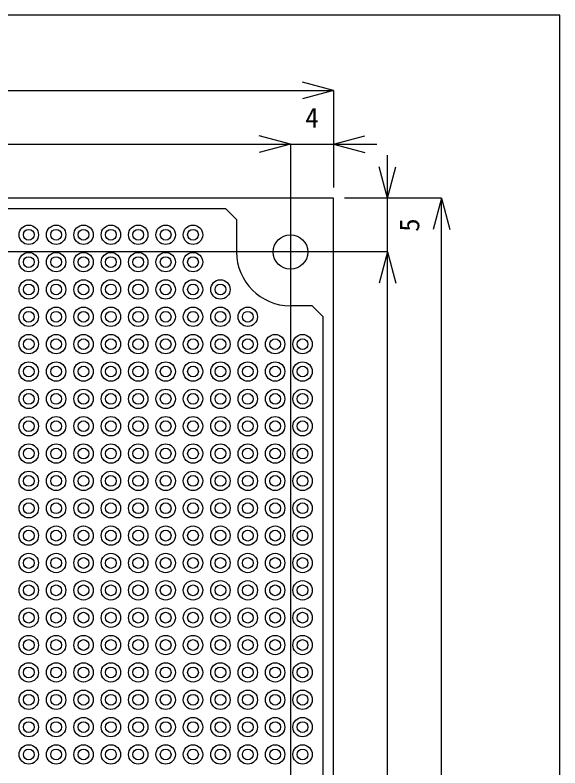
# Model space of a CAD drawing. Units: millimetres on the paper. Extents: x -95 to 95, y -138 to 138.
# Drawn here: x 44.5 to 95, y 68.6 to 138.5 of the extents above; entities that cross this region are included whole.
import ezdxf
from ezdxf.enums import TextEntityAlignment as Align

# ---------------------------------------------------------------- set-up
doc = ezdxf.new("R2010")
doc.units = ezdxf.units.MM
for name, color, linetype in [('0-0', 4, 'Continuous'), ('0-1', 7, 'Continuous'), ('0-2', 7, 'Continuous')]:
    doc.layers.add(name, color=color, linetype=linetype)
doc.styles.add('ＭＳ ゴシック', font='')
doc.styles.get('ＭＳ ゴシック').set_extended_font_data('MS Gothic')

msp = doc.modelspace()

# ---------------------------------------------------------------- linework, layer by layer
at = {"layer": '0-0', "color": 7}
for p, q in [((95, 138.5), (-95, 138.5)), ((95, -138.5), (95, 138.5))]:
    msp.add_line(p, q, dxfattribs=at)
at = {"layer": '0-0'}
for p, q in [((74, 131.5), (71.102, 132.276)), ((-74, 131.5), (74, 131.5)), ((74, 131.5), (71.102, 130.724)), ((74, 131.5), (74, 122.5)), ((70, 126.5), (67.102, 127.276)), ((74, 126.5), (76.898, 127.276)), ((-70, 126.5), (70, 126.5)), ((70, 126.5), (67.102, 125.724)), ((70, 126.5), (70, -96.1)), ((74, 126.5), (78, 126.5)), ((79, 121.5), (79, 125.5)), ((79, 121.5), (78.224, 124.398)), ((84, 121.5), (75, 121.5)), ((84, 121.5), (83.224, 118.602)), ((84, -88.5), (84, 121.5)), ((84, 121.5), (84.776, 118.602)), ((79, 116.5), (-73, 116.5)), ((79, 116.5), (78.224, 113.602)), ((79, 16.5), (79, 116.5)), ((79, 116.5), (79.776, 113.602))]:
    msp.add_line(p, q, dxfattribs=at)
for points in [[(70, 126.5), (74, 126.5), (76.898, 125.724)], [(79, 116.5), (79, 121.5), (79.776, 124.398)]]:
    msp.add_lwpolyline(points, dxfattribs=at)
at = {"layer": '0-1'}
for p, q in [((64, 120.5), (-64, 120.5)), ((65, 119.5), (64, 120.5)), ((65, 119.5), (65, 116.5)), ((72, 111.5), (70, 111.5)), ((73, 110.5), (72, 111.5)), ((73, 110.5), (73, 22.5))]:
    msp.add_line(p, q, dxfattribs=at)
msp.add_lwpolyline([(-74, -88.5), (74, -88.5), (74, 121.5), (-74, 121.5)], close=True, dxfattribs=at)
msp.add_circle((70, 116.5), 1.6, dxfattribs=at)
msp.add_arc((70, 116.5), 5, 180, 270, dxfattribs=at)
at = {"layer": '0-2'}
for centre, radius in [((45.72, 118.1), 0.9), ((48.26, 118.1), 0.9), ((50.8, 118.1), 0.9), ((53.34, 118.1), 0.9), ((55.88, 118.1), 0.9), ((58.42, 118.1), 0.9), ((60.96, 118.1), 0.9), ((45.72, 118.1), 0.5), ((48.26, 118.1), 0.5), ((50.8, 118.1), 0.5), ((53.34, 118.1), 0.5), ((55.88, 118.1), 0.5), ((58.42, 118.1), 0.5), ((60.96, 118.1), 0.5), ((45.72, 115.56), 0.9), ((45.72, 115.56), 0.5), ((48.26, 115.56), 0.9), ((48.26, 115.56), 0.5), ((50.8, 115.56), 0.9), ((50.8, 115.56), 0.5), ((53.34, 115.56), 0.9), ((53.34, 115.56), 0.5), ((55.88, 115.56), 0.9), ((55.88, 115.56), 0.5), ((58.42, 115.56), 0.9), ((58.42, 115.56), 0.5), ((60.96, 115.56), 0.9), ((60.96, 115.56), 0.5), ((45.72, 113.02), 0.9), ((45.72, 113.02), 0.5), ((48.26, 113.02), 0.9), ((48.26, 113.02), 0.5), ((50.8, 113.02), 0.9), ((50.8, 113.02), 0.5), ((53.34, 113.02), 0.9), ((53.34, 113.02), 0.5), ((55.88, 113.02), 0.9), ((55.88, 113.02), 0.5), ((58.42, 113.02), 0.9), ((58.42, 113.02), 0.5), ((60.96, 113.02), 0.9), ((60.96, 113.02), 0.5), ((63.5, 113.02), 0.9), ((63.5, 113.02), 0.5), ((45.72, 110.48), 0.9), ((48.26, 110.48), 0.9), ((50.8, 110.48), 0.9), ((53.34, 110.48), 0.9), ((55.88, 110.48), 0.9), ((58.42, 110.48), 0.9), ((60.96, 110.48), 0.9), ((63.5, 110.48), 0.9), ((66.04, 110.48), 0.9), ((45.72, 110.48), 0.5), ((48.26, 110.48), 0.5), ((50.8, 110.48), 0.5), ((53.34, 110.48), 0.5), ((55.88, 110.48), 0.5), ((58.42, 110.48), 0.5), ((60.96, 110.48), 0.5), ((63.5, 110.48), 0.5), ((66.04, 110.48), 0.5), ((45.72, 107.94), 0.9), ((45.72, 107.94), 0.5), ((48.26, 107.94), 0.9), ((48.26, 107.94), 0.5), ((50.8, 107.94), 0.9), ((50.8, 107.94), 0.5), ((53.34, 107.94), 0.9), ((53.34, 107.94), 0.5), ((55.88, 107.94), 0.9), ((55.88, 107.94), 0.5), ((58.42, 107.94), 0.9), ((58.42, 107.94), 0.5), ((60.96, 107.94), 0.9), ((60.96, 107.94), 0.5), ((63.5, 107.94), 0.9), ((63.5, 107.94), 0.5), ((66.04, 107.94), 0.9), ((66.04, 107.94), 0.5), ((68.58, 107.94), 0.9), ((68.58, 107.94), 0.5), ((71.12, 107.94), 0.9), ((71.12, 107.94), 0.5), ((45.72, 105.4), 0.9), ((48.26, 105.4), 0.9), ((50.8, 105.4), 0.9), ((53.34, 105.4), 0.9), ((55.88, 105.4), 0.9), ((58.42, 105.4), 0.9), ((60.96, 105.4), 0.9), ((63.5, 105.4), 0.9), ((66.04, 105.4), 0.9), ((68.58, 105.4), 0.9), ((71.12, 105.4), 0.9), ((45.72, 105.4), 0.5), ((48.26, 105.4), 0.5), ((50.8, 105.4), 0.5), ((53.34, 105.4), 0.5), ((55.88, 105.4), 0.5), ((58.42, 105.4), 0.5), ((60.96, 105.4), 0.5), ((63.5, 105.4), 0.5), ((66.04, 105.4), 0.5), ((68.58, 105.4), 0.5), ((71.12, 105.4), 0.5), ((45.72, 102.86), 0.9), ((48.26, 102.86), 0.9), ((50.8, 102.86), 0.9), ((53.34, 102.86), 0.9), ((55.88, 102.86), 0.9), ((58.42, 102.86), 0.9), ((60.96, 102.86), 0.9), ((63.5, 102.86), 0.9), ((66.04, 102.86), 0.9), ((68.58, 102.86), 0.9), ((71.12, 102.86), 0.9), ((45.72, 102.86), 0.5), ((48.26, 102.86), 0.5), ((50.8, 102.86), 0.5), ((53.34, 102.86), 0.5), ((55.88, 102.86), 0.5), ((58.42, 102.86), 0.5), ((60.96, 102.86), 0.5), ((63.5, 102.86), 0.5), ((66.04, 102.86), 0.5), ((68.58, 102.86), 0.5), ((71.12, 102.86), 0.5), ((45.72, 100.32), 0.9), ((45.72, 100.32), 0.5), ((48.26, 100.32), 0.9), ((48.26, 100.32), 0.5), ((50.8, 100.32), 0.9), ((50.8, 100.32), 0.5), ((53.34, 100.32), 0.9), ((53.34, 100.32), 0.5), ((55.88, 100.32), 0.9), ((55.88, 100.32), 0.5), ((58.42, 100.32), 0.9), ((58.42, 100.32), 0.5), ((60.96, 100.32), 0.9), ((60.96, 100.32), 0.5), ((63.5, 100.32), 0.9), ((63.5, 100.32), 0.5), ((66.04, 100.32), 0.9), ((66.04, 100.32), 0.5), ((68.58, 100.32), 0.9), ((68.58, 100.32), 0.5), ((71.12, 100.32), 0.9), ((71.12, 100.32), 0.5), ((45.72, 97.78), 0.9), ((48.26, 97.78), 0.9), ((50.8, 97.78), 0.9), ((53.34, 97.78), 0.9), ((55.88, 97.78), 0.9), ((58.42, 97.78), 0.9), ((60.96, 97.78), 0.9), ((63.5, 97.78), 0.9), ((66.04, 97.78), 0.9), ((68.58, 97.78), 0.9), ((71.12, 97.78), 0.9), ((45.72, 97.78), 0.5), ((48.26, 97.78), 0.5), ((50.8, 97.78), 0.5), ((53.34, 97.78), 0.5), ((55.88, 97.78), 0.5), ((58.42, 97.78), 0.5), ((60.96, 97.78), 0.5), ((63.5, 97.78), 0.5), ((66.04, 97.78), 0.5), ((68.58, 97.78), 0.5), ((71.12, 97.78), 0.5), ((45.72, 95.24), 0.9), ((48.26, 95.24), 0.9), ((50.8, 95.24), 0.9), ((53.34, 95.24), 0.9), ((55.88, 95.24), 0.9), ((58.42, 95.24), 0.9), ((60.96, 95.24), 0.9), ((63.5, 95.24), 0.9), ((66.04, 95.24), 0.9), ((68.58, 95.24), 0.9), ((71.12, 95.24), 0.9), ((45.72, 95.24), 0.5), ((48.26, 95.24), 0.5), ((50.8, 95.24), 0.5), ((53.34, 95.24), 0.5), ((55.88, 95.24), 0.5), ((58.42, 95.24), 0.5), ((60.96, 95.24), 0.5), ((63.5, 95.24), 0.5), ((66.04, 95.24), 0.5), ((68.58, 95.24), 0.5), ((71.12, 95.24), 0.5), ((45.72, 92.7), 0.9), ((45.72, 92.7), 0.5), ((48.26, 92.7), 0.9), ((48.26, 92.7), 0.5), ((50.8, 92.7), 0.9), ((50.8, 92.7), 0.5), ((53.34, 92.7), 0.9), ((53.34, 92.7), 0.5), ((55.88, 92.7), 0.9), ((55.88, 92.7), 0.5), ((58.42, 92.7), 0.9), ((58.42, 92.7), 0.5), ((60.96, 92.7), 0.9), ((60.96, 92.7), 0.5), ((63.5, 92.7), 0.9), ((63.5, 92.7), 0.5), ((66.04, 92.7), 0.9), ((66.04, 92.7), 0.5), ((68.58, 92.7), 0.9), ((68.58, 92.7), 0.5), ((71.12, 92.7), 0.9), ((71.12, 92.7), 0.5), ((45.72, 90.16), 0.9), ((48.26, 90.16), 0.9), ((50.8, 90.16), 0.9), ((53.34, 90.16), 0.9), ((55.88, 90.16), 0.9), ((58.42, 90.16), 0.9), ((60.96, 90.16), 0.9), ((63.5, 90.16), 0.9), ((66.04, 90.16), 0.9), ((68.58, 90.16), 0.9), ((71.12, 90.16), 0.9), ((45.72, 90.16), 0.5), ((48.26, 90.16), 0.5), ((50.8, 90.16), 0.5), ((53.34, 90.16), 0.5), ((55.88, 90.16), 0.5), ((58.42, 90.16), 0.5), ((60.96, 90.16), 0.5), ((63.5, 90.16), 0.5), ((66.04, 90.16), 0.5), ((68.58, 90.16), 0.5), ((71.12, 90.16), 0.5), ((45.72, 87.62), 0.9), ((45.72, 87.62), 0.5), ((48.26, 87.62), 0.9), ((48.26, 87.62), 0.5), ((50.8, 87.62), 0.9), ((50.8, 87.62), 0.5), ((53.34, 87.62), 0.9), ((53.34, 87.62), 0.5), ((55.88, 87.62), 0.9), ((55.88, 87.62), 0.5), ((58.42, 87.62), 0.9), ((58.42, 87.62), 0.5), ((60.96, 87.62), 0.9), ((60.96, 87.62), 0.5), ((63.5, 87.62), 0.9), ((63.5, 87.62), 0.5), ((66.04, 87.62), 0.9), ((66.04, 87.62), 0.5), ((68.58, 87.62), 0.9), ((68.58, 87.62), 0.5), ((71.12, 87.62), 0.9), ((71.12, 87.62), 0.5), ((45.72, 85.08), 0.9), ((45.72, 85.08), 0.5), ((48.26, 85.08), 0.9), ((48.26, 85.08), 0.5), ((50.8, 85.08), 0.9), ((50.8, 85.08), 0.5), ((53.34, 85.08), 0.9), ((53.34, 85.08), 0.5), ((55.88, 85.08), 0.9), ((55.88, 85.08), 0.5), ((58.42, 85.08), 0.9), ((58.42, 85.08), 0.5), ((60.96, 85.08), 0.9), ((60.96, 85.08), 0.5), ((63.5, 85.08), 0.9), ((63.5, 85.08), 0.5), ((66.04, 85.08), 0.9), ((66.04, 85.08), 0.5), ((68.58, 85.08), 0.9), ((68.58, 85.08), 0.5), ((71.12, 85.08), 0.9), ((71.12, 85.08), 0.5), ((45.72, 82.54), 0.9), ((48.26, 82.54), 0.9), ((50.8, 82.54), 0.9), ((53.34, 82.54), 0.9), ((55.88, 82.54), 0.9), ((58.42, 82.54), 0.9), ((60.96, 82.54), 0.9), ((63.5, 82.54), 0.9), ((66.04, 82.54), 0.9), ((68.58, 82.54), 0.9), ((71.12, 82.54), 0.9), ((45.72, 82.54), 0.5), ((48.26, 82.54), 0.5), ((50.8, 82.54), 0.5), ((53.34, 82.54), 0.5), ((55.88, 82.54), 0.5), ((58.42, 82.54), 0.5), ((60.96, 82.54), 0.5), ((63.5, 82.54), 0.5), ((66.04, 82.54), 0.5), ((68.58, 82.54), 0.5), ((71.12, 82.54), 0.5), ((45.72, 80), 0.9), ((45.72, 80), 0.5), ((48.26, 80), 0.9), ((48.26, 80), 0.5), ((50.8, 80), 0.9), ((50.8, 80), 0.5), ((53.34, 80), 0.9), ((53.34, 80), 0.5), ((55.88, 80), 0.9), ((55.88, 80), 0.5), ((58.42, 80), 0.9), ((58.42, 80), 0.5), ((60.96, 80), 0.9), ((60.96, 80), 0.5), ((63.5, 80), 0.9), ((63.5, 80), 0.5), ((66.04, 80), 0.9), ((66.04, 80), 0.5), ((68.58, 80), 0.9), ((68.58, 80), 0.5), ((71.12, 80), 0.9), ((71.12, 80), 0.5), ((45.72, 77.46), 0.9), ((48.26, 77.46), 0.9), ((50.8, 77.46), 0.9), ((53.34, 77.46), 0.9), ((55.88, 77.46), 0.9), ((58.42, 77.46), 0.9), ((60.96, 77.46), 0.9), ((63.5, 77.46), 0.9), ((66.04, 77.46), 0.9), ((68.58, 77.46), 0.9), ((71.12, 77.46), 0.9), ((45.72, 77.46), 0.5), ((48.26, 77.46), 0.5), ((50.8, 77.46), 0.5), ((53.34, 77.46), 0.5), ((55.88, 77.46), 0.5), ((58.42, 77.46), 0.5), ((60.96, 77.46), 0.5), ((63.5, 77.46), 0.5), ((66.04, 77.46), 0.5), ((68.58, 77.46), 0.5), ((71.12, 77.46), 0.5), ((45.72, 74.92), 0.9), ((48.26, 74.92), 0.9), ((50.8, 74.92), 0.9), ((53.34, 74.92), 0.9), ((55.88, 74.92), 0.9), ((58.42, 74.92), 0.9), ((60.96, 74.92), 0.9), ((63.5, 74.92), 0.9), ((66.04, 74.92), 0.9), ((68.58, 74.92), 0.9), ((71.12, 74.92), 0.9), ((45.72, 74.92), 0.5), ((48.26, 74.92), 0.5), ((50.8, 74.92), 0.5), ((53.34, 74.92), 0.5), ((55.88, 74.92), 0.5), ((58.42, 74.92), 0.5), ((60.96, 74.92), 0.5), ((63.5, 74.92), 0.5), ((66.04, 74.92), 0.5), ((68.58, 74.92), 0.5), ((71.12, 74.92), 0.5), ((45.72, 72.38), 0.9), ((45.72, 72.38), 0.5), ((48.26, 72.38), 0.9), ((48.26, 72.38), 0.5), ((50.8, 72.38), 0.9), ((50.8, 72.38), 0.5), ((53.34, 72.38), 0.9), ((53.34, 72.38), 0.5), ((55.88, 72.38), 0.9), ((55.88, 72.38), 0.5), ((58.42, 72.38), 0.9), ((58.42, 72.38), 0.5), ((60.96, 72.38), 0.9), ((60.96, 72.38), 0.5), ((63.5, 72.38), 0.9), ((63.5, 72.38), 0.5), ((66.04, 72.38), 0.9), ((66.04, 72.38), 0.5), ((68.58, 72.38), 0.9), ((68.58, 72.38), 0.5), ((71.12, 72.38), 0.9), ((71.12, 72.38), 0.5), ((45.72, 69.84), 0.9), ((48.26, 69.84), 0.9), ((50.8, 69.84), 0.9), ((53.34, 69.84), 0.9), ((55.88, 69.84), 0.9), ((58.42, 69.84), 0.9), ((60.96, 69.84), 0.9), ((63.5, 69.84), 0.9), ((66.04, 69.84), 0.9), ((68.58, 69.84), 0.9), ((71.12, 69.84), 0.9), ((45.72, 69.84), 0.5), ((48.26, 69.84), 0.5), ((50.8, 69.84), 0.5), ((53.34, 69.84), 0.5), ((55.88, 69.84), 0.5), ((58.42, 69.84), 0.5), ((60.96, 69.84), 0.5), ((63.5, 69.84), 0.5), ((66.04, 69.84), 0.5), ((68.58, 69.84), 0.5), ((71.12, 69.84), 0.5)]:
    msp.add_circle(centre, radius, dxfattribs=at)

# ---------------------------------------------------------------- texts
at = {"layer": '0-0', "style": 'ＭＳ ゴシック'}
msp.add_text('4', height=1.833, dxfattribs=at).set_placement((71.375, 127.5), align=Align.BOTTOM_LEFT)
msp.add_text('5', height=1.833, rotation=90, dxfattribs=at).set_placement((82.5, 118.375), align=Align.BOTTOM_LEFT)

doc.saveas('drawing.dxf')
